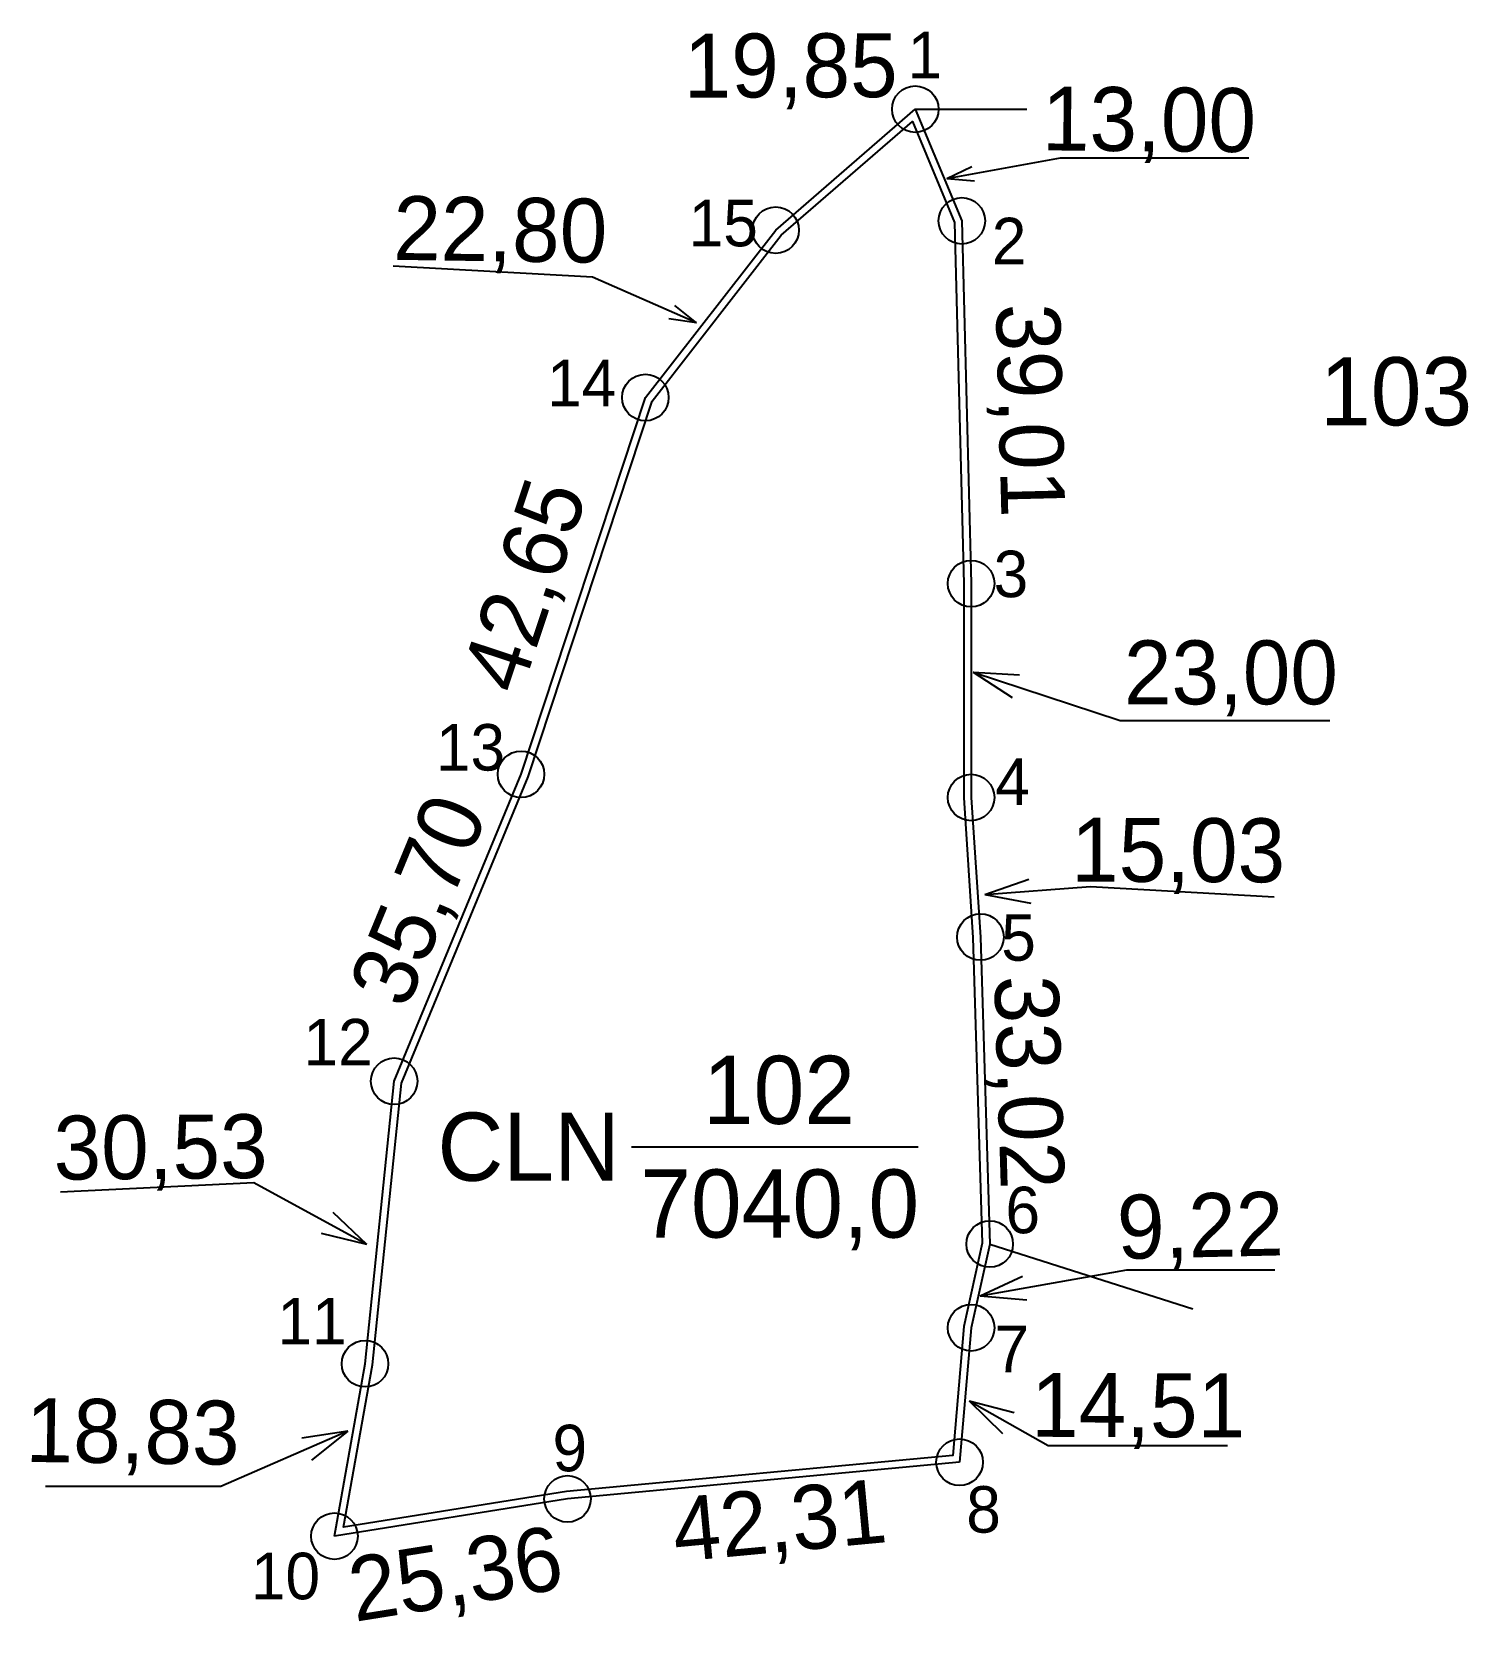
# Model space of a CAD drawing. Extents: x 553487 to 553641, y 1840183 to 1840354.
import ezdxf

# ---------------------------------------------------------------- set-up
doc = ezdxf.new("R2010")
doc.units = 0
for name, color, linetype in [('CanhThua', 7, 'Continuous'), ('ChieuDaiCanhThua', 7, 'Continuous'), ('Level 10', 7, 'Continuous'), ('Level 2', 7, 'Continuous'), ('MocDinhThua', 7, 'Continuous'), ('NhanDiaChinhThua', 7, 'Continuous'), ('NhanTuCan', 7, 'Continuous'), ('RauThua', 7, 'Continuous'), ('SoHieuDinhThua', 7, 'Continuous')]:
    doc.layers.add(name, color=color, linetype=linetype)

msp = doc.modelspace()

# ---------------------------------------------------------------- linework, layer by layer
at = {"layer": 'CanhThua'}
for p, q in [((553567, 1840333), (553582, 1840346)), ((553582, 1840346), (553587, 1840334)), ((553553, 1840315), (553567, 1840333)), ((553587, 1840334), (553588, 1840295)), ((553539.64, 1840274.5), (553553, 1840315)), ((553588, 1840295), (553588, 1840272)), ((553526.01, 1840241.5), (553539.64, 1840274.5)), ((553588, 1840272), (553589, 1840257)), ((553589, 1840257), (553590, 1840224)), ((553522.88, 1840211.13), (553526.01, 1840241.5)), ((553590, 1840224), (553588, 1840215)), ((553588, 1840215), (553586.76, 1840200.54)), ((553519.59, 1840192.59), (553522.88, 1840211.13)), ((553586.76, 1840200.54), (553544.63, 1840196.6)), ((553544.63, 1840196.6), (553519.59, 1840192.59))]:
    msp.add_line(p, q, dxfattribs=at)
at = {"layer": 'Level 10'}
for p, q in [((553597.62, 1840340.79), (553617.84, 1840340.79)), ((553547.32, 1840327.93), (553525.9, 1840329.14)), ((553604, 1840280.29), (553626.55, 1840280.29)), ((553600.82, 1840262.45), (553620.56, 1840261.32)), ((553510.93, 1840230.59), (553490.14, 1840229.57)), ((553604.72, 1840221.22), (553620.65, 1840221.22)), ((553596.29, 1840202.34), (553615.56, 1840202.34)), ((553507.39, 1840197.93), (553488.56, 1840197.93))]:
    msp.add_line(p, q, dxfattribs=at)
at = {"layer": 'Level 2'}
for p, q in [((553585.38, 1840338.54), (553597.62, 1840340.79)), ((553585.38, 1840338.54), (553588.09, 1840339.83)), ((553585.38, 1840338.54), (553588.37, 1840338.3)), ((553558.5, 1840323.03), (553547.32, 1840327.93)), ((553558.5, 1840323.03), (553556.16, 1840324.91)), ((553558.5, 1840323.03), (553555.53, 1840323.48)), ((553588.22, 1840285.48), (553604, 1840280.29)), ((553588.22, 1840285.48), (553592.4, 1840282.74)), ((553588.22, 1840285.48), (553593.21, 1840285.2)), ((553589.48, 1840261.57), (553594.2, 1840263.24)), ((553589.48, 1840261.57), (553600.82, 1840262.45)), ((553589.48, 1840261.57), (553594.4, 1840260.66)), ((553523.06, 1840223.95), (553510.93, 1840230.59)), ((553523.06, 1840223.95), (553519.44, 1840227.4)), ((553523.06, 1840223.95), (553518.2, 1840225.13)), ((553588.99, 1840218.42), (553604.72, 1840221.22)), ((553588.99, 1840218.42), (553593.52, 1840220.54)), ((553588.99, 1840218.42), (553593.97, 1840218)), ((553587.8, 1840207.14), (553596.29, 1840202.34)), ((553587.8, 1840207.14), (553591.36, 1840203.63)), ((553587.8, 1840207.14), (553592.64, 1840205.89)), ((553521.02, 1840203.87), (553507.39, 1840197.93)), ((553521.02, 1840203.87), (553516.08, 1840203.13)), ((553521.02, 1840203.87), (553517.11, 1840200.76))]:
    msp.add_line(p, q, dxfattribs=at)
msp.add_lwpolyline([(553589.2, 1840224.08), (553587.21, 1840215.12), (553586.02, 1840201.27), (553544.53, 1840197.39), (553520.57, 1840193.56), (553523.67, 1840211.02), (553526.79, 1840241.3), (553540.39, 1840274.22), (553553.72, 1840314.62), (553567.58, 1840332.45), (553581.69, 1840344.67), (553586.2, 1840333.83), (553587.2, 1840294.99), (553587.2, 1840271.97), (553588.2, 1840256.96)], close=True, dxfattribs=at)
at = {"layer": 'MocDinhThua'}
for centre in [(553582, 1840346), (553587, 1840334), (553567, 1840333), (553553, 1840315), (553588, 1840295), (553539.64, 1840274.5), (553588, 1840272), (553589, 1840257), (553526.01, 1840241.5), (553590, 1840224), (553588, 1840215), (553522.88, 1840211.13), (553586.76, 1840200.54), (553544.63, 1840196.6), (553519.59, 1840192.59)]:
    msp.add_circle(centre, 2.5, dxfattribs=at)
at = {"layer": 'NhanDiaChinhThua'}
msp.add_line((553551.5, 1840234.46), (553582.32, 1840234.46), dxfattribs=at)
at = {"layer": 'RauThua'}
for p, q in [((553582, 1840346), (553594, 1840346)), ((553590, 1840224), (553611.82, 1840217.05))]:
    msp.add_line(p, q, dxfattribs=at)

# ---------------------------------------------------------------- texts
at = {"layer": 'ChieuDaiCanhThua'}
for s, rotation, p in [('19,85', 0.1125, (553557.12, 1840347.25)), ('13,00', 359.5048, (553595.59, 1840341.58)), ('22,80', 359.1894, (553525.87, 1840329.81)), ('39,01', 271.4688, (553590.67, 1840325.03)), ('42,65', 71.7435, (553539.59, 1840282.87)), ('35,70', 67.5579, (553527.32, 1840249.08)), ('15,03', 359.8042, (553598.74, 1840262.96)), ('33,02', 271.7357, (553590.5, 1840252.78)), ('30,53', 0.4791, (553489.44, 1840230.91)), ('9,22', 1.302, (553603.76, 1840222.38)), ('14,51', 359.8149, (553594.44, 1840203.28)), ('18,83', 359.2, (553486.37, 1840200.58)), ('42,31', 5.3428, (553556.26, 1840189.83)), ('25,36', 9.0983, (553521.78, 1840183.38))]:
    msp.add_text(s, height=6.871, rotation=rotation, dxfattribs=at).set_placement(p)
msp.add_text('23,00', height=6.871, dxfattribs=at).set_placement((553604.42, 1840282.02))
at = {"layer": 'NhanDiaChinhThua'}
for s, p in [('102', (553559.18, 1840236.91)), ('CLN', (553530.66, 1840230.8)), ('7040,0', (553552.44, 1840224.69))]:
    msp.add_text(s, height=7.329, dxfattribs=at).set_placement(p)
at = {"layer": 'NhanTuCan'}
msp.add_text('103', height=7.329, dxfattribs=at).set_placement((553625.49, 1840312.01))
at = {"layer": 'SoHieuDinhThua'}
for s, p in [('1', (553581.17, 1840349.32)), ('15', (553557.65, 1840331.26)), ('2', (553590.22, 1840329.33)), ('14', (553542.44, 1840314.06)), ('3', (553590.42, 1840293.54)), ('13', (553530.49, 1840274.9)), ('4', (553590.59, 1840271.2)), ('5', (553591.24, 1840254.46)), ('12', (553516.26, 1840243.2)), ('6', (553591.69, 1840225.16)), ('11', (553513.47, 1840213.21)), ('7', (553590.5, 1840210.22)), ('9', (553543.02, 1840199.57)), ('8', (553587.48, 1840192.97)), ('10', (553510.61, 1840185.81))]:
    msp.add_text(s, height=5, dxfattribs=at).set_placement(p)

doc.saveas('drawing.dxf')
